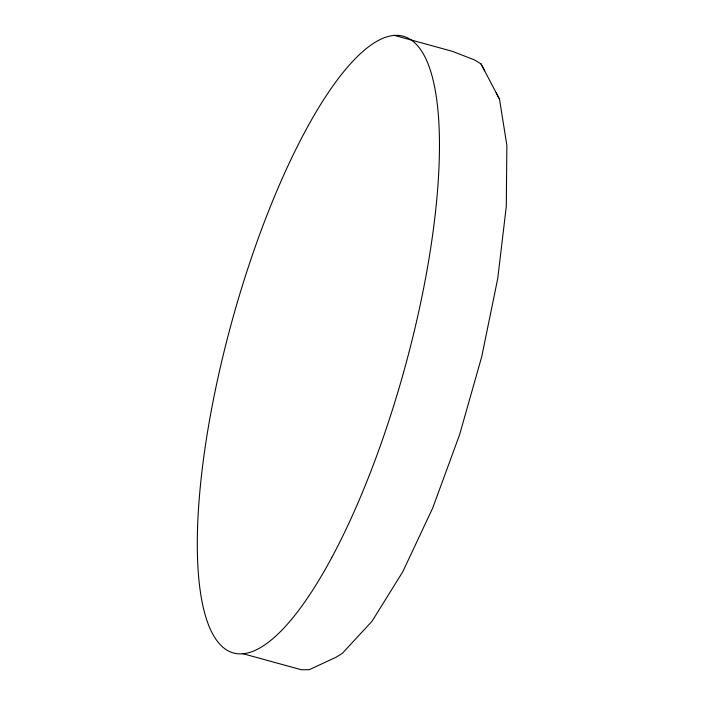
<?xml version="1.0" encoding="UTF-8"?>
<svg xmlns="http://www.w3.org/2000/svg" width="705" height="705" viewBox="0 0 705 705"><rect width="100%" height="100%" fill="white"/><g stroke="black" fill="none" stroke-linecap="round" stroke-linejoin="round"><path stroke-width="1.06" d="M393.857 35.25L452.354 51.324L474.245 59.819L480.986 63.864L499.492 99.114L506.877 145.433L506.278 206.653L497.721 278.598L481.806 356.369L459.616 434.659L432.65 508.146L402.758 571.808L371.967 621.308L342.392 653.288L336.091 657.219L309.239 669.715L301.343 669.75L242.846 653.676M480.986 63.864L484.617 70.853M496.135 92.663L499.492 99.114M331.791 557.532A319.841 89.517 -74.6 0 0 415.747 43.745A319.841 89.517 -74.6 0 0 207.508 432.112A319.841 89.517 -74.6 0 0 331.791 557.532"/></g></svg>
